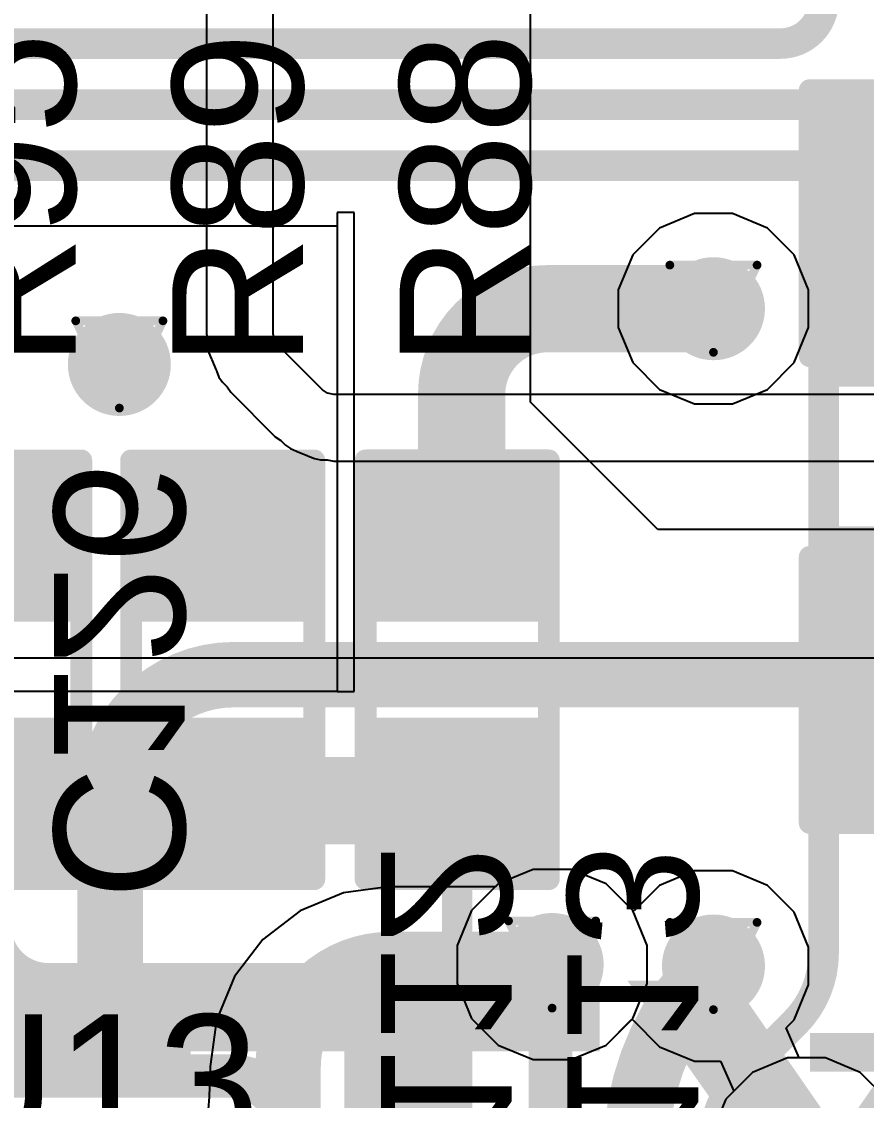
# Model space of a CAD drawing. Header units: inches. Extents: x 0 to 12.2, y 0 to 7.
# Drawn here: x 2.6933 to 2.887, y 1.8265 to 2.0738 of the extents above; entities that cross this region are included whole.
import ezdxf

# ---------------------------------------------------------------- set-up
doc = ezdxf.new("R2010")
doc.units = ezdxf.units.IN
doc.header["$MEASUREMENT"] = 0
for name, color, linetype in [('Bottom Layer', 5, 'Continuous'), ('Bottom Overlay', 54, 'Continuous'), ('Bottom Paste', 16, 'Continuous'), ('Bottom Solder', 6, 'Continuous'), ('Drill Drawing', 1, 'Continuous'), ('Layer 1', 16, 'Continuous'), ('Layer 2', 76, 'Continuous'), ('Top Layer', 1, 'Continuous'), ('Top Overlay', 2, 'Continuous'), ('Top Paste', 8, 'Continuous'), ('Top Solder', 216, 'Continuous'), ('Via Holes', 16, 'Continuous')]:
    doc.layers.add(name, color=color, linetype=linetype)
doc.styles.add('Arial', font='', dxfattribs={"height": 0.2})
doc.styles.add('Arial Black_Bold', font='', dxfattribs={"height": 0.2})
doc.styles.get('Arial').set_extended_font_data('Arial')
doc.styles.get('Arial Black_Bold').set_extended_font_data('Arial Black', bold=True)

# ---------------------------------------------------------------- blocks, each defined once
blk = doc.blocks.new('R___0603_69')
at = {"layer": 'Top Layer'}
for points in [[(-0.0150001, 0.0174999), (-0.0150001, -0.0175001), (-0.0450001, -0.0175001), (-0.0450001, 0.0174999)], [(0.0449999, 0.0175), (0.0449999, -0.0175), (0.0149999, -0.0175), (0.0149999, 0.0175)]]:
    blk.add_hatch(color=1, dxfattribs=at).paths.add_polyline_path(points)
at = {"layer": 'Top Paste'}
for points in [[(-0.0150001, 0.0174999), (-0.0150001, -0.0175001), (-0.0450001, -0.0175001), (-0.0450001, 0.0174999)], [(0.0449999, 0.0175), (0.0449999, -0.0175), (0.0149999, -0.0175), (0.0149999, 0.0175)]]:
    blk.add_hatch(color=8, dxfattribs=at).paths.add_polyline_path(points)
at = {"layer": 'Top Solder'}
for points in [[(-0.0110001, 0.0214999), (-0.0110001, -0.0215001), (-0.0490001, -0.0215001), (-0.0490001, 0.0214999)], [(0.0489999, 0.0215), (0.0489999, -0.0215), (0.0109999, -0.0215), (0.0109999, 0.0215)]]:
    blk.add_hatch(color=216, dxfattribs=at).paths.add_polyline_path(points)
at = {"layer": 'Top Overlay'}
for points in [[(-0.0480002, -0.021, 0.005, 0.005, 0), (-0.0480001, 0.0210001, 0.005, 0.005, 0)], [(-0.0480001, 0.0210001, 0.005, 0.005, 0), (0.0479999, 0.0210002, 0.005, 0.005, 0)], [(0.0479999, -0.021, 0.005, 0.005, 0), (0.0479999, 0.0210002, 0.005, 0.005, 0)], [(0.0479999, -0.021, 0.005, 0.005, 0), (-0.0480002, -0.021, 0.005, 0.005, 0)]]:
    blk.add_lwpolyline(points, format="xyseb", dxfattribs=at)
for points in [[(-0.0492501, 0.0210001, 0.0025, 0.0025, 1), (-0.0467501, 0.0210001, 0.0025, 0.0025, 1)], [(-0.0492501, 0.0210001, 0.0025, 0.0025, 1), (-0.0467501, 0.0210001, 0.0025, 0.0025, 1)], [(0.0467499, 0.0210002, 0.0025, 0.0025, 1), (0.0492499, 0.0210002, 0.0025, 0.0025, 1)], [(0.0467499, 0.0210002, 0.0025, 0.0025, 1), (0.0492499, 0.0210002, 0.0025, 0.0025, 1)], [(-0.0492502, -0.021, 0.0025, 0.0025, 1), (-0.0467502, -0.021, 0.0025, 0.0025, 1)], [(-0.0492502, -0.021, 0.0025, 0.0025, 1), (-0.0467502, -0.021, 0.0025, 0.0025, 1)], [(0.0467499, -0.021, 0.0025, 0.0025, 1), (0.0492499, -0.021, 0.0025, 0.0025, 1)], [(0.0467499, -0.021, 0.0025, 0.0025, 1), (0.0492499, -0.021, 0.0025, 0.0025, 1)]]:
    blk.add_lwpolyline(points, format="xyseb", close=True, dxfattribs=at)
blk = doc.blocks.new('R___0603_75')
at = {"layer": 'Top Layer'}
for points in [[(-0.0150001, 0.0174999), (-0.0150001, -0.0175001), (-0.0450001, -0.0175001), (-0.0450001, 0.0174999)], [(0.045, 0.0175), (0.045, -0.0175), (0.015, -0.0175), (0.015, 0.0175)]]:
    blk.add_hatch(color=1, dxfattribs=at).paths.add_polyline_path(points)
at = {"layer": 'Top Paste'}
for points in [[(-0.0150001, 0.0174999), (-0.0150001, -0.0175001), (-0.0450001, -0.0175001), (-0.0450001, 0.0174999)], [(0.045, 0.0175), (0.045, -0.0175), (0.015, -0.0175), (0.015, 0.0175)]]:
    blk.add_hatch(color=8, dxfattribs=at).paths.add_polyline_path(points)
at = {"layer": 'Top Solder'}
for points in [[(-0.0110001, 0.0214999), (-0.0110001, -0.0215001), (-0.0490001, -0.0215001), (-0.0490001, 0.0214999)], [(0.049, 0.0215), (0.049, -0.0215), (0.011, -0.0215), (0.011, 0.0215)]]:
    blk.add_hatch(color=216, dxfattribs=at).paths.add_polyline_path(points)
at = {"layer": 'Top Overlay'}
for points in [[(-0.0480003, 0.0209998, 0.005, 0.005, 0), (0.0480001, 0.0210001, 0.005, 0.005, 0)], [(-0.048, -0.0209998, 0.005, 0.005, 0), (-0.0480003, 0.0209998, 0.005, 0.005, 0)], [(0.048, -0.021, 0.005, 0.005, 0), (0.0480001, 0.0210001, 0.005, 0.005, 0)], [(0.048, -0.021, 0.005, 0.005, 0), (-0.048, -0.0209998, 0.005, 0.005, 0)]]:
    blk.add_lwpolyline(points, format="xyseb", dxfattribs=at)
for points in [[(-0.0492503, 0.0209998, 0.0025, 0.0025, 1), (-0.0467503, 0.0209998, 0.0025, 0.0025, 1)], [(-0.0492503, 0.0209998, 0.0025, 0.0025, 1), (-0.0467503, 0.0209998, 0.0025, 0.0025, 1)], [(0.0467501, 0.0210001, 0.0025, 0.0025, 1), (0.0492501, 0.0210001, 0.0025, 0.0025, 1)], [(0.0467501, 0.0210001, 0.0025, 0.0025, 1), (0.0492501, 0.0210001, 0.0025, 0.0025, 1)], [(-0.04925, -0.0209998, 0.0025, 0.0025, 1), (-0.04675, -0.0209998, 0.0025, 0.0025, 1)], [(-0.04925, -0.0209998, 0.0025, 0.0025, 1), (-0.04675, -0.0209998, 0.0025, 0.0025, 1)], [(0.04675, -0.021, 0.0025, 0.0025, 1), (0.04925, -0.021, 0.0025, 0.0025, 1)], [(0.04675, -0.021, 0.0025, 0.0025, 1), (0.04925, -0.021, 0.0025, 0.0025, 1)]]:
    blk.add_lwpolyline(points, format="xyseb", close=True, dxfattribs=at)
blk = doc.blocks.new('R___0603_76')
at = {"layer": 'Top Layer'}
for points in [[(-0.0150001, 0.0175), (-0.0150001, -0.0175), (-0.0450001, -0.0175), (-0.0450001, 0.0175)], [(0.0450001, 0.0174999), (0.0450001, -0.0175001), (0.0150001, -0.0175001), (0.0150001, 0.0174999)]]:
    blk.add_hatch(color=1, dxfattribs=at).paths.add_polyline_path(points)
at = {"layer": 'Top Paste'}
for points in [[(-0.0150001, 0.0175), (-0.0150001, -0.0175), (-0.0450001, -0.0175), (-0.0450001, 0.0175)], [(0.0450001, 0.0174999), (0.0450001, -0.0175001), (0.0150001, -0.0175001), (0.0150001, 0.0174999)]]:
    blk.add_hatch(color=8, dxfattribs=at).paths.add_polyline_path(points)
at = {"layer": 'Top Solder'}
for points in [[(-0.0110001, 0.0215), (-0.0110001, -0.0215), (-0.0490001, -0.0215), (-0.0490001, 0.0215)], [(0.0490001, 0.0214999), (0.0490001, -0.0215001), (0.0110001, -0.0215001), (0.0110001, 0.0214999)]]:
    blk.add_hatch(color=216, dxfattribs=at).paths.add_polyline_path(points)
at = {"layer": 'Top Overlay'}
for points in [[(-0.0480002, 0.0209997, 0.005, 0.005, 0), (0.0479999, 0.0210003, 0.005, 0.005, 0)], [(-0.0480001, -0.0209998, 0.005, 0.005, 0), (-0.0480002, 0.0209997, 0.005, 0.005, 0)], [(0.0479998, -0.0209998, 0.005, 0.005, 0), (0.0479999, 0.0210003, 0.005, 0.005, 0)], [(0.0479998, -0.0209998, 0.005, 0.005, 0), (-0.0480001, -0.0209998, 0.005, 0.005, 0)]]:
    blk.add_lwpolyline(points, format="xyseb", dxfattribs=at)
for points in [[(-0.0492502, 0.0209997, 0.0025, 0.0025, 1), (-0.0467502, 0.0209997, 0.0025, 0.0025, 1)], [(-0.0492502, 0.0209997, 0.0025, 0.0025, 1), (-0.0467502, 0.0209997, 0.0025, 0.0025, 1)], [(0.0467499, 0.0210003, 0.0025, 0.0025, 1), (0.0492499, 0.0210003, 0.0025, 0.0025, 1)], [(0.0467499, 0.0210003, 0.0025, 0.0025, 1), (0.0492499, 0.0210003, 0.0025, 0.0025, 1)], [(-0.0492501, -0.0209998, 0.0025, 0.0025, 1), (-0.0467501, -0.0209998, 0.0025, 0.0025, 1)], [(-0.0492501, -0.0209998, 0.0025, 0.0025, 1), (-0.0467501, -0.0209998, 0.0025, 0.0025, 1)], [(0.0467498, -0.0209998, 0.0025, 0.0025, 1), (0.0492498, -0.0209998, 0.0025, 0.0025, 1)], [(0.0467498, -0.0209998, 0.0025, 0.0025, 1), (0.0492498, -0.0209998, 0.0025, 0.0025, 1)]]:
    blk.add_lwpolyline(points, format="xyseb", close=True, dxfattribs=at)
blk = doc.blocks.new('C___0402_B_230')
at = {"layer": 'Bottom Layer'}
for points in [[(-0.009500200000000002, 0.0125002), (-0.009500199999999999, -0.0124998), (-0.0275002, -0.0124998), (-0.0275002, 0.0125002)], [(0.0274999, 0.0125), (0.0274999, -0.0125), (0.009499900000000002, -0.0125), (0.009499899999999999, 0.0125)]]:
    blk.add_hatch(color=5, dxfattribs=at).paths.add_polyline_path(points)
at = {"layer": 'Bottom Paste'}
for points in [[(-0.009500200000000002, 0.0125002), (-0.009500199999999999, -0.0124998), (-0.0275002, -0.0124998), (-0.0275002, 0.0125002)], [(0.0274999, 0.0125), (0.0274999, -0.0125), (0.009499900000000002, -0.0125), (0.009499899999999999, 0.0125)]]:
    blk.add_hatch(color=16, dxfattribs=at).paths.add_polyline_path(points)
at = {"layer": 'Bottom Solder'}
for points in [[(-0.007138000000000001, 0.0148624), (-0.007137999999999999, -0.014862), (-0.0298624, -0.014862), (-0.0298624, 0.0148624)], [(0.0298621, 0.0148622), (0.0298621, -0.0148622), (0.007137700000000001, -0.0148622), (0.007137699999999999, 0.0148622)]]:
    blk.add_hatch(color=6, dxfattribs=at).paths.add_polyline_path(points)
at = {"layer": 'Bottom Overlay'}
for points in [[(-0.031, -0.0159998, 0.005, 0.005, 0), (-0.0310003, 0.0160002, 0.005, 0.005, 0)], [(-0.0110002, 0.0160002, 0.005, 0.005, 0), (-0.0310003, 0.0160002, 0.005, 0.005, 0)], [(0.031, 0.016, 0.005, 0.005, 0), (0.0110001, 0.0160002, 0.005, 0.005, 0)], [(0.0309996, -0.0159997, 0.005, 0.005, 0), (0.031, 0.016, 0.005, 0.005, 0)], [(-0.0110002, -0.0159999, 0.005, 0.005, 0), (-0.031, -0.0159998, 0.005, 0.005, 0)], [(0.0309996, -0.0159997, 0.005, 0.005, 0), (0.0109998, -0.0159996, 0.005, 0.005, 0)]]:
    blk.add_lwpolyline(points, format="xyseb", dxfattribs=at)
for points in [[(-0.0322503, 0.0160002, 0.0025, 0.0025, 1), (-0.0297503, 0.0160002, 0.0025, 0.0025, 1)], [(-0.0322503, 0.0160002, 0.0025, 0.0025, 1), (-0.0297503, 0.0160002, 0.0025, 0.0025, 1)], [(-0.0122502, 0.0160002, 0.0025, 0.0025, 1), (-0.0097502, 0.0160002, 0.0025, 0.0025, 1)], [(0.0097501, 0.0160002, 0.0025, 0.0025, 1), (0.0122501, 0.0160002, 0.0025, 0.0025, 1)], [(0.02975, 0.016, 0.0025, 0.0025, 1), (0.03225, 0.016, 0.0025, 0.0025, 1)], [(0.02975, 0.016, 0.0025, 0.0025, 1), (0.03225, 0.016, 0.0025, 0.0025, 1)], [(-0.03225, -0.0159998, 0.0025, 0.0025, 1), (-0.02975, -0.0159998, 0.0025, 0.0025, 1)], [(-0.03225, -0.0159998, 0.0025, 0.0025, 1), (-0.02975, -0.0159998, 0.0025, 0.0025, 1)], [(-0.0122502, -0.0159999, 0.0025, 0.0025, 1), (-0.0097502, -0.0159999, 0.0025, 0.0025, 1)], [(0.0097498, -0.0159996, 0.0025, 0.0025, 1), (0.0122498, -0.0159996, 0.0025, 0.0025, 1)], [(0.0297496, -0.0159997, 0.0025, 0.0025, 1), (0.0322496, -0.0159997, 0.0025, 0.0025, 1)], [(0.0297496, -0.0159997, 0.0025, 0.0025, 1), (0.0322496, -0.0159997, 0.0025, 0.0025, 1)]]:
    blk.add_lwpolyline(points, format="xyseb", close=True, dxfattribs=at)
blk = doc.blocks.new('C___1210_B_252')
at = {"layer": 'Bottom Layer'}
for points in [[(-0.0800002, 0.0550002), (-0.0200002, 0.0550002), (-0.0200002, -0.0549998), (-0.0800002, -0.0549998)], [(0.0199999, 0.0550002), (0.0799999, 0.0550002), (0.0799999, -0.0549998), (0.0199999, -0.0549998)]]:
    blk.add_hatch(color=5, dxfattribs=at).paths.add_polyline_path(points)
at = {"layer": 'Bottom Paste'}
for points in [[(-0.0800002, 0.0550002), (-0.0200002, 0.0550002), (-0.0200002, -0.0549998), (-0.0800002, -0.0549998)], [(0.0199999, 0.0550002), (0.0799999, 0.0550002), (0.0799999, -0.0549998), (0.0199999, -0.0549998)]]:
    blk.add_hatch(color=16, dxfattribs=at).paths.add_polyline_path(points)
at = {"layer": 'Bottom Solder'}
for points in [[(-0.0840002, 0.0590002), (-0.0160002, 0.0590002), (-0.0160002, -0.0589998), (-0.0840002, -0.0589998)], [(0.0159999, 0.0590002), (0.0839999, 0.0590002), (0.0839999, -0.0589998), (0.0159999, -0.0589998)]]:
    blk.add_hatch(color=6, dxfattribs=at).paths.add_polyline_path(points)
at = {"layer": 'Bottom Overlay'}
for points in [[(-0.0840003, 0.0590002, 0.005, 0.005, 0), (-0.0840003, -0.0589998, 0.005, 0.005, 0)], [(-0.0840003, 0.0590002, 0.005, 0.005, 0), (-0.0230001, 0.0590002, 0.005, 0.005, 0)], [(0.084, 0.0590002, 0.005, 0.005, 0), (0.0230001, 0.059, 0.005, 0.005, 0)], [(0.084, 0.0590002, 0.005, 0.005, 0), (0.084, -0.0589998, 0.005, 0.005, 0)], [(-0.0840003, -0.0589998, 0.005, 0.005, 0), (-0.0230001, -0.0589998, 0.005, 0.005, 0)], [(0.084, -0.0589998, 0.005, 0.005, 0), (0.0230001, -0.059, 0.005, 0.005, 0)]]:
    blk.add_lwpolyline(points, format="xyseb", dxfattribs=at)
for points in [[(-0.0852503, 0.0590002, 0.0025, 0.0025, 1), (-0.0827503, 0.0590002, 0.0025, 0.0025, 1)], [(-0.0852503, 0.0590002, 0.0025, 0.0025, 1), (-0.0827503, 0.0590002, 0.0025, 0.0025, 1)], [(-0.0242501, 0.0590002, 0.0025, 0.0025, 1), (-0.0217501, 0.0590002, 0.0025, 0.0025, 1)], [(0.0217501, 0.059, 0.0025, 0.0025, 1), (0.0242501, 0.059, 0.0025, 0.0025, 1)], [(0.08275, 0.0590002, 0.0025, 0.0025, 1), (0.08525, 0.0590002, 0.0025, 0.0025, 1)], [(0.08275, 0.0590002, 0.0025, 0.0025, 1), (0.08525, 0.0590002, 0.0025, 0.0025, 1)], [(-0.0852503, -0.0589998, 0.0025, 0.0025, 1), (-0.0827503, -0.0589998, 0.0025, 0.0025, 1)], [(-0.0852503, -0.0589998, 0.0025, 0.0025, 1), (-0.0827503, -0.0589998, 0.0025, 0.0025, 1)], [(-0.0242501, -0.0589998, 0.0025, 0.0025, 1), (-0.0217501, -0.0589998, 0.0025, 0.0025, 1)], [(0.0217501, -0.059, 0.0025, 0.0025, 1), (0.0242501, -0.059, 0.0025, 0.0025, 1)], [(0.08275, -0.0589998, 0.0025, 0.0025, 1), (0.08525, -0.0589998, 0.0025, 0.0025, 1)], [(0.08275, -0.0589998, 0.0025, 0.0025, 1), (0.08525, -0.0589998, 0.0025, 0.0025, 1)]]:
    blk.add_lwpolyline(points, format="xyseb", close=True, dxfattribs=at)

msp = doc.modelspace()

# ---------------------------------------------------------------- hatches: boundary and pattern name
at = {"layer": 'Bottom Layer'}
h = msp.add_hatch(color=5, dxfattribs=at)
edge = h.paths.add_edge_path()
edge.add_arc((2.8519316, 2.008), 0.011811, 0, 360)
h = msp.add_hatch(color=5, dxfattribs=at)
edge = h.paths.add_edge_path()
edge.add_arc((2.7157225, 1.9952177), 0.011811, 0, 360)
h = msp.add_hatch(color=5, dxfattribs=at)
edge = h.paths.add_edge_path()
edge.add_arc((2.8149456, 1.8576542), 0.011811, 0, 360)
h = msp.add_hatch(color=5, dxfattribs=at)
edge = h.paths.add_edge_path()
edge.add_arc((2.8519316, 1.8573099), 0.011811, 0, 360)
at = {"layer": 'Layer 1'}
h = msp.add_hatch(color=16, dxfattribs=at)
edge = h.paths.add_edge_path()
edge.add_arc((2.8519316, 2.008), 0.011811, 0, 360)
h = msp.add_hatch(color=16, dxfattribs=at)
edge = h.paths.add_edge_path()
edge.add_arc((2.7157225, 1.9952177), 0.011811, 0, 360)
h = msp.add_hatch(color=16, dxfattribs=at)
edge = h.paths.add_edge_path()
edge.add_arc((2.8149456, 1.8576542), 0.011811, 0, 360)
h = msp.add_hatch(color=16, dxfattribs=at)
edge = h.paths.add_edge_path()
edge.add_arc((2.8519316, 1.8573099), 0.011811, 0, 360)
at = {"layer": 'Layer 2'}
h = msp.add_hatch(color=76, dxfattribs=at)
edge = h.paths.add_edge_path()
edge.add_arc((2.8519316, 2.008), 0.011811, 0, 360)
h = msp.add_hatch(color=76, dxfattribs=at)
edge = h.paths.add_edge_path()
edge.add_arc((2.7157225, 1.9952177), 0.011811, 0, 360)
h = msp.add_hatch(color=76, dxfattribs=at)
edge = h.paths.add_edge_path()
edge.add_arc((2.8149456, 1.8576542), 0.011811, 0, 360)
h = msp.add_hatch(color=76, dxfattribs=at)
edge = h.paths.add_edge_path()
edge.add_arc((2.8519316, 1.8573099), 0.011811, 0, 360)
at = {"layer": 'Top Layer'}
h = msp.add_hatch(color=1, dxfattribs=at)
edge = h.paths.add_edge_path()
edge.add_arc((2.8519316, 2.008), 0.011811, 0, 360)
h = msp.add_hatch(color=1, dxfattribs=at)
edge = h.paths.add_edge_path()
edge.add_arc((2.7157225, 1.9952177), 0.011811, 0, 360)
h = msp.add_hatch(color=1, dxfattribs=at)
edge = h.paths.add_edge_path()
edge.add_arc((2.8149456, 1.8576542), 0.011811, 0, 360)
h = msp.add_hatch(color=1, dxfattribs=at)
edge = h.paths.add_edge_path()
edge.add_arc((2.8519316, 1.8573099), 0.011811, 0, 360)
at = {"layer": 'Via Holes'}
h = msp.add_hatch(color=7, dxfattribs=at)
edge = h.paths.add_edge_path()
edge.add_arc((2.8519316, 2.008), 0.0059055, 0, 360)
h = msp.add_hatch(color=7, dxfattribs=at)
edge = h.paths.add_edge_path()
edge.add_arc((2.7157225, 1.9952177), 0.0059055, 0, 360)
h = msp.add_hatch(color=7, dxfattribs=at)
edge = h.paths.add_edge_path()
edge.add_arc((2.8149456, 1.8576542), 0.0059055, 0, 360)
h = msp.add_hatch(color=7, dxfattribs=at)
edge = h.paths.add_edge_path()
edge.add_arc((2.8519316, 1.8573099), 0.0059055, 0, 360)

# ---------------------------------------------------------------- linework, layer by layer
at = {"layer": 'Bottom Layer'}
for p, q in [((2.7357061, 2.1211855), (2.7357059, 2.0022255)), ((2.7509998, 2.0022255), (2.751, 2.1211855)), ((2.7357059, 2.0022255), (2.7359998, 2.000748)), ((2.7512767, 2.0008334), (2.7509998, 2.0022255)), ((2.7359998, 2.000748), (2.7359998, 1.9992419)), ((2.7359998, 1.9992419), (2.7362766, 1.9978501)), ((2.7520647, 1.999654), (2.7512767, 2.0008334)), ((2.7622901, 1.9894283), (2.7520647, 1.999654)), ((2.7362766, 1.9978501), (2.7368531, 1.9964582)), ((2.7368531, 1.9964582), (2.7368701, 1.9963728)), ((2.7368701, 1.9963728), (2.7369185, 1.9963004)), ((2.7369185, 1.9963004), (2.7379177, 1.9938878)), ((2.7379177, 1.9938878), (2.7379349, 1.9938015)), ((2.7379349, 1.9938015), (2.7379838, 1.9937283)), ((2.7379838, 1.9937283), (2.7385601, 1.9923369)), ((2.7385601, 1.9923369), (2.739348, 1.9911575)), ((2.739348, 1.9911575), (2.7404132, 1.9900923)), ((2.7404132, 1.9900923), (2.7412501, 1.9888397)), ((2.7412501, 1.9888397), (2.7514755, 1.978614)), ((2.7634702, 1.9886398), (2.7622901, 1.9894283)), ((2.7648616, 1.988363), (2.7634702, 1.9886398)), ((2.9844673, 1.988363), (2.7648616, 1.988363)), ((2.7514755, 1.978614), (2.7527282, 1.977777)), ((2.7527282, 1.977777), (2.7537934, 1.9767118)), ((2.7537934, 1.9767118), (2.7549735, 1.9759233)), ((2.7549735, 1.9759233), (2.7563649, 1.975347)), ((2.7563649, 1.975347), (2.7564372, 1.9752987)), ((2.7564372, 1.9752987), (2.7565225, 1.9752817)), ((2.7565225, 1.9752817), (2.7589363, 1.9742818)), ((2.7589363, 1.9742818), (2.7590089, 1.9742333)), ((2.7590089, 1.9742333), (2.7590945, 1.9742163)), ((2.7590945, 1.9742163), (2.7604861, 1.9736398)), ((2.7604861, 1.9736398), (2.7618776, 1.973363)), ((2.7618776, 1.973363), (2.7633842, 1.973363)), ((2.7633842, 1.973363), (2.7648616, 1.9730691)), ((2.7648616, 1.9730691), (2.9844673, 1.9730691)), ((2.8106071, 1.8794652), (2.8025907, 1.8761447)), ((2.8192841, 1.8794652), (2.8106071, 1.8794652)), ((2.8273005, 1.8761447), (2.8192841, 1.8794652)), ((2.8475931, 1.8791209), (2.8395767, 1.8758004)), ((2.8562701, 1.8791209), (2.8475931, 1.8791209)), ((2.8642865, 1.8758004), (2.8562701, 1.8791209)), ((2.7778217, 1.8755072), (2.7671423, 1.8741012)), ((2.7778217, 1.875497), (2.7778217, 1.8755072)), ((2.801943, 1.875497), (2.7778217, 1.875497)), ((2.8025907, 1.8761447), (2.801943, 1.875497)), ((2.833436, 1.8700092), (2.8273005, 1.8761447)), ((2.8395767, 1.8758004), (2.8337275, 1.8699512)), ((2.8704221, 1.8696648), (2.8642865, 1.8758004)), ((2.7671423, 1.8741012), (2.7571906, 1.8699791)), ((2.7571906, 1.8699791), (2.748645, 1.8634218)), ((2.8337275, 1.8699512), (2.833436, 1.8700092)), ((2.8737426, 1.8616484), (2.8704221, 1.8696648)), ((2.748645, 1.8634218), (2.7420877, 1.8548762)), ((2.8737426, 1.8529714), (2.8737426, 1.8616484)), ((2.7420877, 1.8548762), (2.7379656, 1.8449245)), ((2.8704221, 1.844955), (2.8737426, 1.8529714)), ((2.7379656, 1.8449245), (2.7365596, 1.8342452)), ((2.8685781, 1.843111), (2.8704221, 1.844955)), ((2.8716127, 1.836246), (2.8685781, 1.843111)), ((2.8775811, 1.836246), (2.8716127, 1.836246)), ((2.8855975, 1.8329255), (2.8775811, 1.836246)), ((2.7365595, 1.8342452), (2.7363068, 1.8273498)), ((2.7365596, 1.8342452), (2.7365595, 1.8342452)), ((2.8917331, 1.8267899), (2.8855975, 1.8329255)), ((2.7363068, 1.8273498), (2.7361107, 1.8244414))]:
    msp.add_line(p, q, dxfattribs=at)
for points in [[(2.713611, 1.8957992, 0.015, 0.015, -0.4142135623730951), (2.7419126, 1.9241008, 0.015, 0.015, 0)], [(2.7419126, 1.9241008, 0.015, 0.015, 0), (2.9329998, 1.9241008, 0.015, 0.015, 0)], [(2.713611, 1.8424415, 0.015, 0.015, 0), (2.713611, 1.8957992, 0.015, 0.015, 0)], [(2.7544126, 1.8342451, 0.015, 0.015, -0.4142135623730951), (2.7778217, 1.8576542, 0.015, 0.015, 0)], [(2.7778217, 1.8576542, 0.015, 0.015, 0), (2.8149456, 1.8576542, 0.015, 0.015, 0)], [(2.8342042, 1.8146112, 0.015, 0.015, -0.199336262225561), (2.8519316, 1.8573099, 0.015, 0.015, 0)], [(2.6737175, 1.8424438, 0.015, 0.015, 0), (2.7136087, 1.8424438, 0.015, 0.015, 0)], [(2.7136087, 1.8424438, 0.015, 0.015, 0), (2.713611, 1.8424415, 0.015, 0.015, 0)], [(2.7544126, 1.7553829, 0.015, 0.015, 0), (2.7544126, 1.8342451, 0.015, 0.015, 0)]]:
    msp.add_lwpolyline(points, format="xyseb", dxfattribs=at)
for points in [[(2.7381626, 1.9241008, 0.0075, 0.0075, 1), (2.7456626, 1.9241008, 0.0075, 0.0075, 1)], [(2.7381626, 1.9241008, 0.0075, 0.0075, 1), (2.7456626, 1.9241008, 0.0075, 0.0075, 1)], [(2.709861, 1.8957992, 0.0075, 0.0075, 1), (2.717361, 1.8957992, 0.0075, 0.0075, 1)], [(2.709861, 1.8957992, 0.0075, 0.0075, 1), (2.717361, 1.8957992, 0.0075, 0.0075, 1)], [(2.7740717, 1.8576542, 0.0075, 0.0075, 1), (2.7815717, 1.8576542, 0.0075, 0.0075, 1)], [(2.7740717, 1.8576542, 0.0075, 0.0075, 1), (2.7815717, 1.8576542, 0.0075, 0.0075, 1)], [(2.8111956, 1.8576542, 0.0075, 0.0075, 1), (2.8186956, 1.8576542, 0.0075, 0.0075, 1)], [(2.8481816, 1.8573099, 0.0075, 0.0075, 1), (2.8556816, 1.8573099, 0.0075, 0.0075, 1)], [(2.7098587, 1.8424438, 0.0075, 0.0075, 1), (2.7173587, 1.8424438, 0.0075, 0.0075, 1)], [(2.7098587, 1.8424438, 0.0075, 0.0075, 1), (2.7173587, 1.8424438, 0.0075, 0.0075, 1)], [(2.709861, 1.8424415, 0.0075, 0.0075, 1), (2.717361, 1.8424415, 0.0075, 0.0075, 1)], [(2.709861, 1.8424415, 0.0075, 0.0075, 1), (2.717361, 1.8424415, 0.0075, 0.0075, 1)], [(2.7506626, 1.8342451, 0.0075, 0.0075, 1), (2.7581626, 1.8342451, 0.0075, 0.0075, 1)], [(2.7506626, 1.8342451, 0.0075, 0.0075, 1), (2.7581626, 1.8342451, 0.0075, 0.0075, 1)]]:
    msp.add_lwpolyline(points, format="xyseb", close=True, dxfattribs=at)
at = {"layer": 'Drill Drawing'}
for points in [[(2.8419316, 2.018, 0.002, 0.002, 0), (2.8619316, 2.018, 0.002, 0.002, 0)], [(2.8419316, 2.018, 0.002, 0.002, 0), (2.8519316, 1.998, 0.002, 0.002, 0)], [(2.8519316, 1.998, 0.002, 0.002, 0), (2.8619316, 2.018, 0.002, 0.002, 0)], [(2.7057225, 2.0052177, 0.002, 0.002, 0), (2.7257225, 2.0052177, 0.002, 0.002, 0)], [(2.7057225, 2.0052177, 0.002, 0.002, 0), (2.7157225, 1.9852177, 0.002, 0.002, 0)], [(2.7157225, 1.9852177, 0.002, 0.002, 0), (2.7257225, 2.0052177, 0.002, 0.002, 0)], [(2.8049456, 1.8676542, 0.002, 0.002, 0), (2.8249456, 1.8676542, 0.002, 0.002, 0)], [(2.8049456, 1.8676542, 0.002, 0.002, 0), (2.8149456, 1.8476542, 0.002, 0.002, 0)], [(2.8149456, 1.8476542, 0.002, 0.002, 0), (2.8249456, 1.8676542, 0.002, 0.002, 0)], [(2.8419316, 1.8673099, 0.002, 0.002, 0), (2.8619316, 1.8673099, 0.002, 0.002, 0)], [(2.8419316, 1.8673099, 0.002, 0.002, 0), (2.8519316, 1.8473099, 0.002, 0.002, 0)], [(2.8519316, 1.8473099, 0.002, 0.002, 0), (2.8619316, 1.8673099, 0.002, 0.002, 0)]]:
    msp.add_lwpolyline(points, format="xyseb", dxfattribs=at)
for points in [[(2.8414316, 2.018, 0.001, 0.001, 1), (2.8424316, 2.018, 0.001, 0.001, 1)], [(2.8414316, 2.018, 0.001, 0.001, 1), (2.8424316, 2.018, 0.001, 0.001, 1)], [(2.8614316, 2.018, 0.001, 0.001, 1), (2.8624316, 2.018, 0.001, 0.001, 1)], [(2.8614316, 2.018, 0.001, 0.001, 1), (2.8624316, 2.018, 0.001, 0.001, 1)], [(2.7052225, 2.0052177, 0.001, 0.001, 1), (2.7062225, 2.0052177, 0.001, 0.001, 1)], [(2.7052225, 2.0052177, 0.001, 0.001, 1), (2.7062225, 2.0052177, 0.001, 0.001, 1)], [(2.7252225, 2.0052177, 0.001, 0.001, 1), (2.7262225, 2.0052177, 0.001, 0.001, 1)], [(2.7252225, 2.0052177, 0.001, 0.001, 1), (2.7262225, 2.0052177, 0.001, 0.001, 1)], [(2.8514316, 1.998, 0.001, 0.001, 1), (2.8524316, 1.998, 0.001, 0.001, 1)], [(2.8514316, 1.998, 0.001, 0.001, 1), (2.8524316, 1.998, 0.001, 0.001, 1)], [(2.7152225, 1.9852177, 0.001, 0.001, 1), (2.7162225, 1.9852177, 0.001, 0.001, 1)], [(2.7152225, 1.9852177, 0.001, 0.001, 1), (2.7162225, 1.9852177, 0.001, 0.001, 1)], [(2.8044456, 1.8676542, 0.001, 0.001, 1), (2.8054456, 1.8676542, 0.001, 0.001, 1)], [(2.8044456, 1.8676542, 0.001, 0.001, 1), (2.8054456, 1.8676542, 0.001, 0.001, 1)], [(2.8244456, 1.8676542, 0.001, 0.001, 1), (2.8254456, 1.8676542, 0.001, 0.001, 1)], [(2.8244456, 1.8676542, 0.001, 0.001, 1), (2.8254456, 1.8676542, 0.001, 0.001, 1)], [(2.8414316, 1.8673099, 0.001, 0.001, 1), (2.8424316, 1.8673099, 0.001, 0.001, 1)], [(2.8414316, 1.8673099, 0.001, 0.001, 1), (2.8424316, 1.8673099, 0.001, 0.001, 1)], [(2.8614316, 1.8673099, 0.001, 0.001, 1), (2.8624316, 1.8673099, 0.001, 0.001, 1)], [(2.8614316, 1.8673099, 0.001, 0.001, 1), (2.8624316, 1.8673099, 0.001, 0.001, 1)], [(2.8144456, 1.8476542, 0.001, 0.001, 1), (2.8154456, 1.8476542, 0.001, 0.001, 1)], [(2.8144456, 1.8476542, 0.001, 0.001, 1), (2.8154456, 1.8476542, 0.001, 0.001, 1)], [(2.8514316, 1.8473099, 0.001, 0.001, 1), (2.8524316, 1.8473099, 0.001, 0.001, 1)], [(2.8514316, 1.8473099, 0.001, 0.001, 1), (2.8524316, 1.8473099, 0.001, 0.001, 1)]]:
    msp.add_lwpolyline(points, format="xyseb", close=True, dxfattribs=at)
at = {"layer": 'Layer 1'}
for p, q in [((2.8475931, 2.029811), (2.8395767, 2.0264905)), ((2.8562701, 2.029811), (2.8475931, 2.029811)), ((2.8642865, 2.0264905), (2.8562701, 2.029811)), ((2.8395767, 2.0264905), (2.8334411, 2.0203549)), ((2.8704221, 2.0203549), (2.8642865, 2.0264905)), ((2.8334411, 2.0203549), (2.8301206, 2.0123385)), ((2.8737426, 2.0123385), (2.8704221, 2.0203549)), ((2.8301206, 2.0123385), (2.8301206, 2.0036615)), ((2.8737426, 2.0036615), (2.8737426, 2.0123385)), ((2.8301206, 2.0036615), (2.8334411, 1.9956451)), ((2.8704221, 1.9956451), (2.8737426, 2.0036615)), ((2.8334411, 1.9956451), (2.8395767, 1.9895095)), ((2.8642865, 1.9895095), (2.8704221, 1.9956451)), ((2.8395767, 1.9895095), (2.8475931, 1.986189)), ((2.8562701, 1.986189), (2.8642865, 1.9895095)), ((2.8475931, 1.986189), (2.8562701, 1.986189)), ((2.8106071, 1.8794652), (2.8025907, 1.8761447)), ((2.8192841, 1.8794652), (2.8106071, 1.8794652)), ((2.8273005, 1.8761447), (2.8192841, 1.8794652)), ((2.8475931, 1.8791209), (2.8395767, 1.8758004)), ((2.8562701, 1.8791209), (2.8475931, 1.8791209)), ((2.8642865, 1.8758004), (2.8562701, 1.8791209)), ((2.8025907, 1.8761447), (2.7964551, 1.8700091)), ((2.833436, 1.8700092), (2.8273005, 1.8761447)), ((2.8395767, 1.8758004), (2.8337275, 1.8699512)), ((2.8704221, 1.8696648), (2.8642865, 1.8758004)), ((2.7964551, 1.8700091), (2.7931346, 1.8619927)), ((2.8337275, 1.8699512), (2.833436, 1.8700092)), ((2.8737426, 1.8616484), (2.8704221, 1.8696648)), ((2.7931346, 1.8619927), (2.7931346, 1.8533157)), ((2.8737426, 1.8529714), (2.8737426, 1.8616484)), ((2.7931346, 1.8533157), (2.7964551, 1.8452993)), ((2.8704221, 1.844955), (2.8737426, 1.8529714)), ((2.7964551, 1.8452993), (2.8025907, 1.8391637)), ((2.8273005, 1.8391637), (2.8331497, 1.8450129)), ((2.8331497, 1.8450129), (2.8334412, 1.8449549)), ((2.8334412, 1.8449549), (2.8395767, 1.8388194)), ((2.8685781, 1.843111), (2.8704221, 1.844955)), ((2.8716127, 1.836246), (2.8685781, 1.843111)), ((2.8025907, 1.8391637), (2.8106071, 1.8358432)), ((2.8192841, 1.8358432), (2.8273005, 1.8391637)), ((2.8395767, 1.8388194), (2.8475931, 1.8354989)), ((2.8106071, 1.8358432), (2.8192841, 1.8358432)), ((2.8475931, 1.8354989), (2.8535615, 1.8354989)), ((2.8535615, 1.8354989), (2.8565961, 1.8286339)), ((2.8775811, 1.836246), (2.8716127, 1.836246)), ((2.8855975, 1.8329255), (2.8775811, 1.836246)), ((2.8917331, 1.8267899), (2.8855975, 1.8329255)), ((2.8565961, 1.8286339), (2.8547521, 1.8267899)), ((2.8547521, 1.8267899), (2.8514316, 1.8187735))]:
    msp.add_line(p, q, dxfattribs=at)
at = {"layer": 'Layer 2'}
for p, q in [((2.81, 1.9865382), (2.8099999, 2.5137658)), ((2.8391468, 1.9573913), (2.81, 1.9865382)), ((3.2273914, 1.9573914), (2.8391468, 1.9573913)), ((2.5492031, 1.9279992), (3.2308377, 1.9279993)), ((2.8106071, 1.8794652), (2.8025907, 1.8761447)), ((2.8192841, 1.8794652), (2.8106071, 1.8794652)), ((2.8273005, 1.8761447), (2.8192841, 1.8794652)), ((2.8025907, 1.8761447), (2.7964551, 1.8700091)), ((2.8334361, 1.8700091), (2.8273005, 1.8761447)), ((2.7964551, 1.8700091), (2.7931346, 1.8619927)), ((2.8367566, 1.8619927), (2.8334361, 1.8700091)), ((2.7931346, 1.8619927), (2.7931346, 1.8533157)), ((2.8367566, 1.8533157), (2.8367566, 1.8619927)), ((2.7931346, 1.8533157), (2.7964551, 1.8452993)), ((2.8334361, 1.8452993), (2.8367566, 1.8533157)), ((2.7964551, 1.8452993), (2.8025907, 1.8391637)), ((2.8273005, 1.8391637), (2.8334361, 1.8452993)), ((2.8025907, 1.8391637), (2.8106071, 1.8358432)), ((2.8192841, 1.8358432), (2.8273005, 1.8391637)), ((2.8106071, 1.8358432), (2.8192841, 1.8358432)), ((2.8689041, 1.836246), (2.8608877, 1.8329255)), ((2.8775811, 1.836246), (2.8689041, 1.836246)), ((2.8855975, 1.8329255), (2.8775811, 1.836246)), ((2.8608877, 1.8329255), (2.8547521, 1.8267899)), ((2.8917331, 1.8267899), (2.8855975, 1.8329255)), ((2.8547521, 1.8267899), (2.8514316, 1.8187735))]:
    msp.add_line(p, q, dxfattribs=at)
at = {"layer": 'Top Layer'}
for p, q in [((2.7695676, 2.0300835), (2.7656813, 2.0300835)), ((2.7656813, 2.0300835), (2.7656813, 1.9202186)), ((2.7695676, 1.9202186), (2.7695676, 2.0300835)), ((2.5402417, 2.0270173), (2.7656813, 2.0270173)), ((2.7656813, 2.0270173), (2.7656813, 1.9802234)), ((2.7656813, 1.9802234), (2.7656813, 1.9202232)), ((2.7135, 1.9202187), (2.6589984, 1.9202187)), ((2.7135, 1.9202186), (2.7135, 1.9202187)), ((2.7656812, 1.9202186), (2.7135, 1.9202186)), ((2.7656813, 1.9202232), (2.7656812, 1.9202232)), ((2.7656812, 1.9202232), (2.7656812, 1.9202186)), ((2.7656813, 1.9202186), (2.7695676, 1.9202186))]:
    msp.add_line(p, q, dxfattribs=at)
for points in [[(2.877188, 2.0786802, 0.007, 0.007, -0.4142135623730951), (2.8672896, 2.0687818, 0.007, 0.007, 0)], [(2.551839, 2.0687818, 0.007, 0.007, 0), (2.8672896, 2.0687818, 0.007, 0.007, 0)], [(2.5460401, 2.0547818, 0.007, 0.007, 0), (2.924064, 2.0547818, 0.007, 0.007, 0)], [(2.5402412, 2.0407818, 0.007, 0.007, 0), (2.9727818, 2.0407818, 0.007, 0.007, 0)], [(2.877188, 2.000012, 0.007, 0.007, -0.4142135623730951), (2.9033334, 2.0261574, 0.007, 0.007, 0)], [(2.7941897, 1.988363, 0.02, 0.02, -0.4142135623730951), (2.8138267, 2.008, 0.02, 0.02, 0)], [(2.8138267, 2.008, 0.02, 0.02, 0), (2.8519316, 2.008, 0.02, 0.02, 0)], [(2.877188, 1.8602606, 0.007, 0.007, 0), (2.877188, 2.000012, 0.007, 0.007, 0)], [(2.7941897, 1.9562318, 0.02, 0.02, 0), (2.7941897, 1.988363, 0.02, 0.02, 0)], [(2.7931872, 1.9552234, 0.02, 0.02, -0.001466663511744255), (2.7931813, 1.9552234, 0.02, 0.02, 0)], [(2.7941897, 1.9562318, 0.02, 0.02, -0.4124963024414858), (2.7931872, 1.9552234, 0.02, 0.02, 0)], [(2.7394122, 1.8952186, 0.02, 0.02, 0), (2.7941897, 1.8952186, 0.02, 0.02, 0)], [(2.7931812, 1.7697649, 0.007, 0.007, 0), (2.7931812, 1.8952232, 0.007, 0.007, 0)], [(2.6993999, 1.853, 0.01, 0.01, -0.4142135623730951), (2.686, 1.8663999, 0.01, 0.01, 0)], [(2.8146013, 1.8573099, 0.01, 0.01, 0), (2.8149456, 1.8576542, 0.01, 0.01, 0)], [(2.877188, 1.8602606, 0.007, 0.007, -0.198912367379658), (2.870551, 1.8442376, 0.007, 0.007, 0)], [(2.8146013, 1.7687179, 0.01, 0.01, 0), (2.8146013, 1.8573099, 0.01, 0.01, 0)], [(2.8429369, 1.8483152, 0.009, 0.009, 0), (2.8519316, 1.8573099, 0.009, 0.009, 0)], [(2.6993999, 1.853, 0.01, 0.01, 0), (2.759, 1.853, 0.01, 0.01, 0)], [(2.759, 1.853, 0.01, 0.01, -0.4142135623730951), (2.7748873, 1.8371127, 0.01, 0.01, 0)], [(2.8339423, 1.8266003, 0.009, 0.009, -0.198912367379658), (2.8429369, 1.8483152, 0.009, 0.009, 0)], [(2.8584075, 1.832094, 0.007, 0.007, 0), (2.870551, 1.8442375, 0.007, 0.007, 0)], [(2.7748873, 1.7683736, 0.01, 0.01, 0), (2.7748873, 1.8371127, 0.01, 0.01, 0)], [(2.6460587, 1.832094, 0.01, 0.01, 0), (2.7409626, 1.832094, 0.01, 0.01, 0)], [(2.7409626, 1.832094, 0.01, 0.01, -0.4142135623730951), (2.7552018, 1.8178548, 0.01, 0.01, 0)], [(2.8519316, 1.8164598, 0.007, 0.007, -0.1987926825823814), (2.8584003, 1.8320868, 0.007, 0.007, 0)], [(2.8584003, 1.8320868, 0.007, 0.007, 0), (2.8584075, 1.832094, 0.007, 0.007, 0)], [(2.8584003, 1.8320868, 0.007, 0.007, -0.0001146035215910067), (2.8584075, 1.832094, 0.007, 0.007, 0)], [(2.8339423, 1.768374, 0.009, 0.009, 0), (2.8339423, 1.8266003, 0.009, 0.009, 0)]]:
    msp.add_lwpolyline(points, format="xyseb", dxfattribs=at)
for points in [[(2.8655396, 2.0687818, 0.0035, 0.0035, 1), (2.8690396, 2.0687818, 0.0035, 0.0035, 1)], [(2.8655396, 2.0687818, 0.0035, 0.0035, 1), (2.8690396, 2.0687818, 0.0035, 0.0035, 1)], [(2.8088267, 2.008, 0.01, 0.01, 1), (2.8188267, 2.008, 0.01, 0.01, 1)], [(2.8088267, 2.008, 0.01, 0.01, 1), (2.8188267, 2.008, 0.01, 0.01, 1)], [(2.8469316, 2.008, 0.01, 0.01, 1), (2.8569316, 2.008, 0.01, 0.01, 1)], [(2.875438, 2.000012, 0.0035, 0.0035, 1), (2.878938, 2.000012, 0.0035, 0.0035, 1)], [(2.875438, 2.000012, 0.0035, 0.0035, 1), (2.878938, 2.000012, 0.0035, 0.0035, 1)], [(2.7891897, 1.988363, 0.01, 0.01, 1), (2.7991897, 1.988363, 0.01, 0.01, 1)], [(2.7891897, 1.988363, 0.01, 0.01, 1), (2.7991897, 1.988363, 0.01, 0.01, 1)], [(2.7881813, 1.9552234, 0.01, 0.01, 1), (2.7981813, 1.9552234, 0.01, 0.01, 1)], [(2.7881872, 1.9552234, 0.01, 0.01, 1), (2.7981872, 1.9552234, 0.01, 0.01, 1)], [(2.7881872, 1.9552234, 0.01, 0.01, 1), (2.7981872, 1.9552234, 0.01, 0.01, 1)], [(2.7891897, 1.9562318, 0.01, 0.01, 1), (2.7991897, 1.9562318, 0.01, 0.01, 1)], [(2.7891897, 1.9562318, 0.01, 0.01, 1), (2.7991897, 1.9562318, 0.01, 0.01, 1)], [(2.7344122, 1.8952186, 0.01, 0.01, 1), (2.7444122, 1.8952186, 0.01, 0.01, 1)], [(2.7891897, 1.8952186, 0.01, 0.01, 1), (2.7991897, 1.8952186, 0.01, 0.01, 1)], [(2.7914312, 1.8952232, 0.0035, 0.0035, 1), (2.7949312, 1.8952232, 0.0035, 0.0035, 1)], [(2.8124456, 1.8576542, 0.005, 0.005, 1), (2.8174456, 1.8576542, 0.005, 0.005, 1)], [(2.875438, 1.8602606, 0.0035, 0.0035, 1), (2.878938, 1.8602606, 0.0035, 0.0035, 1)], [(2.875438, 1.8602606, 0.0035, 0.0035, 1), (2.878938, 1.8602606, 0.0035, 0.0035, 1)], [(2.8121013, 1.8573099, 0.005, 0.005, 1), (2.8171013, 1.8573099, 0.005, 0.005, 1)], [(2.8121013, 1.8573099, 0.005, 0.005, 1), (2.8171013, 1.8573099, 0.005, 0.005, 1)], [(2.8496816, 1.8573099, 0.0045, 0.0045, 1), (2.8541816, 1.8573099, 0.0045, 0.0045, 1)], [(2.6968999, 1.853, 0.005, 0.005, 1), (2.7018999, 1.853, 0.005, 0.005, 1)], [(2.6968999, 1.853, 0.005, 0.005, 1), (2.7018999, 1.853, 0.005, 0.005, 1)], [(2.7565, 1.853, 0.005, 0.005, 1), (2.7615, 1.853, 0.005, 0.005, 1)], [(2.7565, 1.853, 0.005, 0.005, 1), (2.7615, 1.853, 0.005, 0.005, 1)], [(2.8406869, 1.8483152, 0.0045, 0.0045, 1), (2.8451869, 1.8483152, 0.0045, 0.0045, 1)], [(2.8406869, 1.8483152, 0.0045, 0.0045, 1), (2.8451869, 1.8483152, 0.0045, 0.0045, 1)], [(2.868801, 1.8442376, 0.0035, 0.0035, 1), (2.872301, 1.8442376, 0.0035, 0.0035, 1)], [(2.868801, 1.8442375, 0.0035, 0.0035, 1), (2.872301, 1.8442375, 0.0035, 0.0035, 1)], [(2.7723873, 1.8371127, 0.005, 0.005, 1), (2.7773873, 1.8371127, 0.005, 0.005, 1)], [(2.7723873, 1.8371127, 0.005, 0.005, 1), (2.7773873, 1.8371127, 0.005, 0.005, 1)], [(2.7384626, 1.832094, 0.005, 0.005, 1), (2.7434626, 1.832094, 0.005, 0.005, 1)], [(2.7384626, 1.832094, 0.005, 0.005, 1), (2.7434626, 1.832094, 0.005, 0.005, 1)], [(2.8566503, 1.8320868, 0.0035, 0.0035, 1), (2.8601503, 1.8320868, 0.0035, 0.0035, 1)], [(2.8566503, 1.8320868, 0.0035, 0.0035, 1), (2.8601503, 1.8320868, 0.0035, 0.0035, 1)], [(2.8566503, 1.8320868, 0.0035, 0.0035, 1), (2.8601503, 1.8320868, 0.0035, 0.0035, 1)], [(2.8566575, 1.832094, 0.0035, 0.0035, 1), (2.8601575, 1.832094, 0.0035, 0.0035, 1)], [(2.8566575, 1.832094, 0.0035, 0.0035, 1), (2.8601575, 1.832094, 0.0035, 0.0035, 1)], [(2.8566575, 1.832094, 0.0035, 0.0035, 1), (2.8601575, 1.832094, 0.0035, 0.0035, 1)], [(2.8316923, 1.8266003, 0.0045, 0.0045, 1), (2.8361923, 1.8266003, 0.0045, 0.0045, 1)], [(2.8316923, 1.8266003, 0.0045, 0.0045, 1), (2.8361923, 1.8266003, 0.0045, 0.0045, 1)]]:
    msp.add_lwpolyline(points, format="xyseb", close=True, dxfattribs=at)

# ---------------------------------------------------------------- block references
for name, p, rotation in [('C___1210_B_252', (2.933, 1.974101), 90), ('R___0603_69', (2.686, 1.9252186), 270), ('R___0603_75', (2.7394122, 1.9252186), 270), ('R___0603_76', (2.7931813, 1.9252233), 270), ('C___0402_B_230', (2.7136108, 1.8239413), 270)]:
    msp.add_blockref(name, p, dxfattribs=dict(rotation=rotation))

# ---------------------------------------------------------------- texts
at = {"layer": 'Bottom Overlay', "text_generation_flag": 2}
for s, height, rotation, style, p in [('C126', 0.03, 270, 'Arial', (2.7007273, 1.8725169)), ('C112', 0.03, 270, 'Arial', (2.7756912, 1.7851871)), ('C113', 0.03, 270, 'Arial', (2.8184301, 1.7849576)), ('USM EXT', 0.1, 360, 'Arial Black_Bold', (3.440622, 1.7539252))]:
    msp.add_text(s, height=height, rotation=rotation, dxfattribs=dict(at, style=style)).set_placement(p)
at = {"layer": 'Bottom Overlay', "style": 'Arial Black_Bold', "text_generation_flag": 2}
msp.add_text('1', height=0.06, dxfattribs=at).set_placement((2.9247544, 1.8330878))
at = {"layer": 'Top Overlay', "style": 'Arial'}
for s, p in [('R95', (2.7057235, 1.9944624)), ('R89', (2.7578527, 1.9944624)), ('R88', (2.8099823, 1.9944624))]:
    msp.add_text(s, height=0.03, rotation=90, dxfattribs=at).set_placement(p)
msp.add_text('U13', height=0.03, dxfattribs=at).set_placement((2.670947, 1.8161967))

doc.saveas('drawing.dxf')
